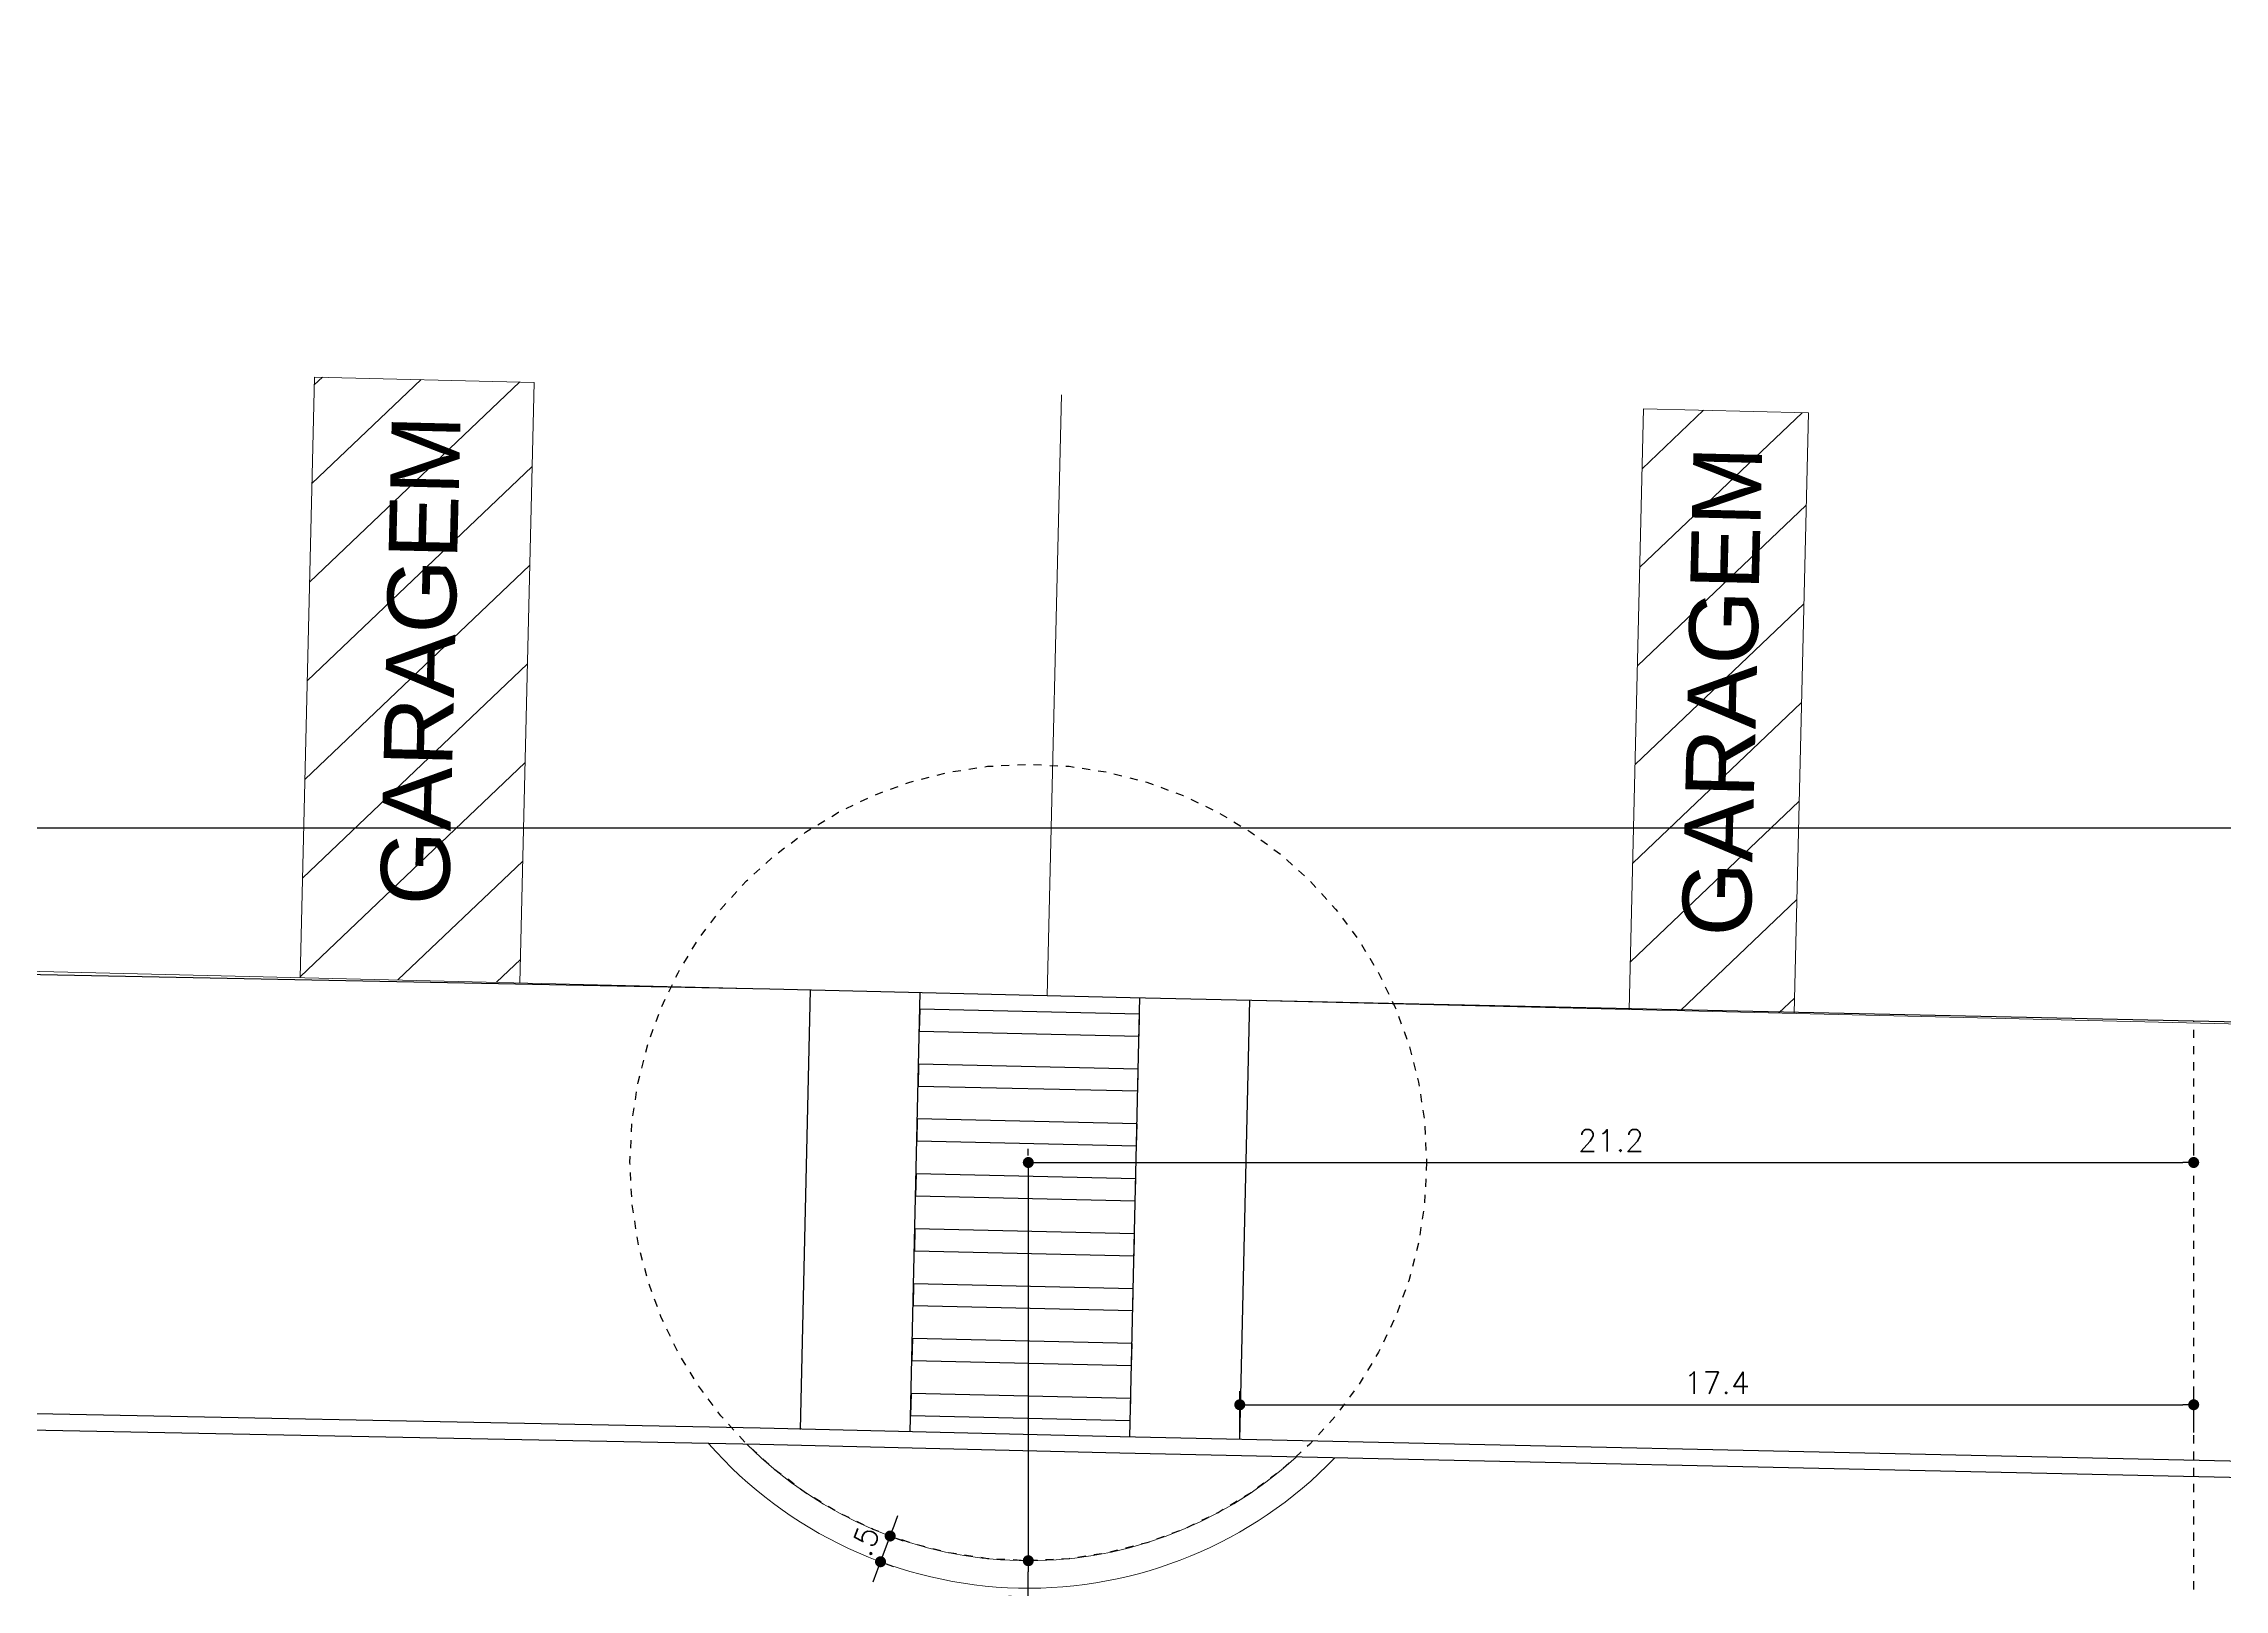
# Model space of a CAD drawing. Extents: x 387222 to 388513, y 9633222 to 9634061.
# Drawn here: x 387967.58 to 388007.27, y 9633363.97 to 9633392.11 of the extents above; entities that cross this region are included whole.
import ezdxf

# ---------------------------------------------------------------- set-up
doc = ezdxf.new("R2010")
doc.units = 0
doc.header["$LTSCALE"] = 0.04921259842519685
doc.header["$PDSIZE"] = -2.5
doc.linetypes.add('ACAD_PROJEÇÃO', pattern=[0.2, 0.1, -0.1])
doc.layers.get('Defpoints').update_dxf_attribs({"color": 8})
for name, color, linetype in [('AI-Cotas', 12, 'Continuous'), ('Camada 1', 7, 'Continuous'), ('MEIO-FIO', 3, 'Continuous'), ('PROJEÇÃO', 8, 'ACAD_PROJEÇÃO'), ('SINAH_IMPLANTAR', 7, 'Continuous')]:
    doc.layers.add(name, color=color, linetype=linetype)
doc.layers.add('ARQ_PISO', color=7, linetype='Continuous', lineweight=13)
doc.layers.add('Layout', color=8, linetype='Continuous', lineweight=13)
doc.styles.add('RS200', font='romans.shx', dxfattribs={"height": 0.4})
doc.styles.add('T7', font='arial.ttf')
doc.dimstyles.new('Cota 200', dxfattribs={"dimscale": 0.2, "dimtxt": 0.4, "dimasz": 1, "dimexe": 1.25, "dimexo": 0.625, "dimgap": 1, "dimtad": 1, "dimzin": 4, "dimdsep": 46, "dimtxsty": 'RS200', "dimblk": 'DOT', "dimcen": 0.1, "dimclrt": 2, "dimadec": 0, "dimazin": 0, "dimtfac": 1, "dimtix": 1, "dimtmove": 0, "dimatfit": 3, "dimldrblk": 'DOT', "dimfxl": 1, "dimarcsym": 0})
pattern_1 = [(45, (57.49700831703376, -18.20105795003474), (-0.8980256121069153, 0.8980256121069154), [])]

# ---------------------------------------------------------------- blocks, each defined once
blk = doc.blocks.new('A$C16AF3B07')
at = {"layer": 'Layout'}
h = blk.add_hatch(dxfattribs=at)
h.set_pattern_fill('LINE', color=256, scale=0.4, angle=45, style=0)
h.set_pattern_definition(pattern_1)
h.paths.add_polyline_path([(39.30000041780295, 10.93513705208898), (35.30000041780295, 10.93513705208898), (35.30000041780295, 2.272427073179983e-07), (39.30000041780295, 2.272427073179983e-07)])
h = blk.add_hatch(dxfattribs=at)
h.set_pattern_fill('LINE', color=256, scale=0.4, angle=45, style=0)
h.set_pattern_definition(pattern_1)
h.paths.add_polyline_path([(62.50000041775638, 10.93513705208898), (59.50000041775638, 10.93513705208898), (59.50000041775638, 2.272427082061768e-07), (62.50000041775638, 2.272427082061768e-07)])
for p, q in [((35.30000041780295, 2.272427082061768e-07), (35.30000041780295, 10.93513705208898)), ((39.30000041780295, 10.93513705208898), (35.30000041780295, 10.93513705208898)), ((39.30000041780295, 2.272427082061768e-07), (39.30000041780295, 10.93513705208898)), ((48.90000041777967, 2.272427082061768e-07), (48.90000041777967, 10.93513705208898)), ((59.50000041775638, 2.272427082061768e-07), (59.50000041775638, 10.93513705208898)), ((62.50000041775638, 10.93513705208898), (59.50000041775638, 10.93513705208898)), ((62.50000041775638, 2.272427082061768e-07), (62.50000041775638, 10.93513705208898)), ((87.5100004177657, 2.272427082061768e-07), (4.177563823759556e-07, 2.272427082061768e-07))]:
    blk.add_line(p, q, dxfattribs=at)
at = {"layer": 'Layout', "char_height": 1.25, "width": 15.72225240717143, "attachment_point": 1, "rotation": 90, "style": 'T7'}
for insert in [(36.72481514047831, 1.36657103523612), (60.42481514048995, 1.36657103523612)]:
    blk.add_mtext('GARAGEM', dxfattribs=dict(at, insert=insert))
blk = doc.blocks.new('_Dot')
at = {"color": 0, "linetype": 'ByBlock', "lineweight": -2}
blk.add_line((-0.5, 0), (-1, 0), dxfattribs=at)
at = {"color": 0, "linetype": 'ByBlock', "const_width": 0.5}
blk.add_lwpolyline([(-0.25, 0, 1), (0.25, 0, 1)], format="xyb", close=True, dxfattribs=at)
blk = doc.blocks.new('*D218')
at = {"layer": 'AI-Cotas', "color": 0, "lineweight": -2, "transparency": 16777216}
for p, q in [((387985.5001515138, 9633371.86370845), (387985.5001515138, 9633371.98870845)), ((388006.7128326783, 9633371.86370845), (388006.7128326783, 9633371.98870845)), ((387985.7001515139, 9633371.73870845), (388006.5128326783, 9633371.73870845))]:
    blk.add_line(p, q, dxfattribs=at)
at = {"layer": 'Defpoints', "color": 0, "transparency": 16777216}
for p in [(387985.5001515138, 9633371.73870845), (388006.7128326783, 9633371.73870845), (388006.7128326783, 9633371.73870845)]:
    blk.add_point(p, dxfattribs=at)
at = {"layer": 'AI-Cotas', "color": 0, "lineweight": -2, "transparency": 16777216, "xscale": 0.2, "yscale": 0.2, "zscale": 0.2, "rotation": 180}
blk.add_blockref('_Dot', (387985.5001515138, 9633371.73870845), dxfattribs=at)
at = {"layer": 'AI-Cotas', "color": 0, "lineweight": -2, "transparency": 16777216, "xscale": 0.2, "yscale": 0.2, "zscale": 0.2}
blk.add_blockref('_Dot', (388006.7128326783, 9633371.73870845), dxfattribs=at)
at = {"layer": 'AI-Cotas', "color": 2, "transparency": 16777216, "insert": (387996.1064920961, 9633372.13870845), "char_height": 0.4, "attachment_point": 5, "style": 'RS200'}
blk.add_mtext('21.2', dxfattribs=at)
blk = doc.blocks.new('*D219')
at = {"layer": 'AI-Cotas', "color": 0, "lineweight": -2, "transparency": 16777216}
for p, q in [((387985.500151515, 9633371.738708455), (387985.5001515136, 9633364.488708448)), ((387985.5001515136, 9633362.469660828), (387985.5001515136, 9633364.288708448))]:
    blk.add_line(p, q, dxfattribs=at)
at = {"layer": 'Defpoints', "color": 0, "transparency": 16777216}
for p in [(387985.500151515, 9633371.738708455), (387985.5001515136, 9633364.488708448)]:
    blk.add_point(p, dxfattribs=at)
at = {"layer": 'AI-Cotas', "color": 0, "lineweight": -2, "transparency": 16777216, "xscale": 0.2, "yscale": 0.2, "zscale": 0.2, "rotation": 90}
blk.add_blockref('_Dot', (387985.5001515136, 9633364.488708448), dxfattribs=at)
at = {"layer": 'AI-Cotas', "color": 2, "transparency": 16777216, "insert": (387985.100151512, 9633363.279184638), "char_height": 0.4, "attachment_point": 5, "rotation": 90, "style": 'RS200'}
blk.add_mtext('R7.3', dxfattribs=at)
blk = doc.blocks.new('*D527')
at = {"layer": 'AI-Cotas', "color": 0, "lineweight": -2, "transparency": 16777216}
for p, q in [((387989.3495908468, 9633366.821652824), (387989.3495908468, 9633367.578293467)), ((388006.7128326783, 9633366.821652824), (388006.7128326783, 9633367.578293467)), ((387989.5495908468, 9633367.328293467), (388006.5128326783, 9633367.328293467))]:
    blk.add_line(p, q, dxfattribs=at)
at = {"layer": 'Defpoints', "color": 0, "transparency": 16777216}
for p in [(388006.7128326783, 9633367.328293467), (387989.3495908468, 9633366.696652824), (388006.7128326783, 9633366.696652824)]:
    blk.add_point(p, dxfattribs=at)
at = {"layer": 'AI-Cotas', "color": 0, "lineweight": -2, "transparency": 16777216, "xscale": 0.2, "yscale": 0.2, "zscale": 0.2, "rotation": 180}
blk.add_blockref('_Dot', (387989.3495908468, 9633367.328293467), dxfattribs=at)
at = {"layer": 'AI-Cotas', "color": 0, "lineweight": -2, "transparency": 16777216, "xscale": 0.2, "yscale": 0.2, "zscale": 0.2}
blk.add_blockref('_Dot', (388006.7128326783, 9633367.328293467), dxfattribs=at)
at = {"layer": 'AI-Cotas', "color": 2, "transparency": 16777216, "insert": (387998.0312117626, 9633367.728293467), "char_height": 0.4, "attachment_point": 5, "style": 'RS200'}
blk.add_mtext('17.4', dxfattribs=at)
blk = doc.blocks.new('*D575')
at = {"layer": 'AI-Cotas', "color": 0, "lineweight": -2, "transparency": 16777216}
for p, q in [((387983.0561903329, 9633365.125710769), (387983.1264058105, 9633365.31298006)), ((387982.8104361636, 9633364.470268257), (387982.9859748562, 9633364.938441481)), ((387983.0718569588, 9633364.906240512), (387983.2200614684, 9633364.850672135)), ((387982.8963182666, 9633364.438067287), (387983.0445227758, 9633364.38249891)), ((387982.7402206864, 9633364.282998968), (387982.6700052093, 9633364.095729677))]:
    blk.add_line(p, q, dxfattribs=at)
at = {"layer": 'Defpoints', "color": 0, "transparency": 16777216}
for p in [(387982.9548136531, 9633364.950125186), (387982.9859748562, 9633364.938441481), (387982.7792749605, 9633364.48195196)]:
    blk.add_point(p, dxfattribs=at)
at = {"layer": 'AI-Cotas', "color": 0, "lineweight": -2, "transparency": 16777216, "xscale": 0.2, "yscale": 0.2, "zscale": 0.2}
for p, rotation in [((387982.9859748562, 9633364.938441481), 249.4467730303747), ((387982.8104361636, 9633364.470268257), 69.4467730303747)]:
    blk.add_blockref('_Dot', p, dxfattribs=dict(at, rotation=rotation))
at = {"layer": 'AI-Cotas', "color": 2, "transparency": 16777216, "insert": (387982.5236669318, 9633364.844785824), "char_height": 0.4, "attachment_point": 5, "rotation": 69.44677303037467, "style": 'RS200'}
blk.add_mtext('.5', dxfattribs=at)

msp = doc.modelspace()

# ---------------------------------------------------------------- linework, layer by layer
at = {"layer": 'ARQ_PISO'}
for radius, start, end in [(7.750076382344606, 221.3264245162504, 316.0475551313859), (7.250076382344606, 225.0808517054636, 312.287845634073)]:
    msp.add_arc((387985.5001515127, 9633371.738708448), radius, start, end, dxfattribs=at)
at = {"layer": 'Camada 1'}
for points in [[(387981.3516509204, 9633366.87819327), (387981.5331955922, 9633374.876319345)], [(387983.351135902, 9633366.83280816), (387983.5326805739, 9633374.830934234)], [(387987.3501058652, 9633366.742037935), (387987.531650537, 9633374.740164012)], [(387989.3495908468, 9633366.696652824), (387989.5311355186, 9633374.694778899)]]:
    msp.add_lwpolyline(points, dxfattribs=at)
at = {"layer": 'Defpoints'}
msp.add_lwpolyline([(388055.0084279774, 9633313.829406537), (387931.0084279774, 9633313.829406537), (387931.0084279774, 9633377.829406537), (388055.0084279774, 9633377.829406537)], close=True, dxfattribs=at)
at = {"layer": 'MEIO-FIO'}
msp.add_lwpolyline([(387935.218506247, 9633303.86832714), (387936.9517112991, 9633375.76413763), (387980.7933787457, 9633374.900644422), (387987.3548881705, 9633374.743558245), (388006.7105669947, 9633374.318104075), (388030.0798313678, 9633373.810227545), (388033.4149044964, 9633392.108108383)], dxfattribs=at)
for points in [[(388033.2574345423, 9633353.070389614), (388033.2574345423, 9633361.825266957, 0.4078634361055881), (388029.3443447361, 9633365.824322673), (388006.5347627029, 9633366.320036005), (387987.17125106, 9633366.745662346), (387980.6188755682, 9633366.902529852), (387948.7390637675, 9633367.5304257, 0.4129226869043201), (387944.6614579695, 9633363.627602017), (387943.8043198797, 9633328.072295051, 0.4254350763585992), (387947.8593865321, 9633323.976289576), (387962.2325569923, 9633324.178354844)], [(388032.9574345423, 9633353.370389614), (388032.9574345423, 9633361.825266957, 0.4078634362052328), (388029.3378264716, 9633365.524393495), (388006.5282444383, 9633366.020106826), (387987.1643646684, 9633366.44574125), (387980.612331699, 9633366.602600556), (387948.7331561972, 9633367.230483871, 0.412922686934726), (387944.961370834, 9633363.620371964), (387944.1042327443, 9633328.065064998, 0.4254350763057252), (387947.8551693977, 9633324.276259935), (387962.1050135504, 9633324.476591421)]]:
    msp.add_lwpolyline(points, format="xyb", dxfattribs=at)
at = {"layer": 'PROJEÇÃO', "ltscale": 30}
msp.add_lwpolyline([(388006.7128326783, 9633356.880389614), (388006.7128326783, 9633374.318054836)], dxfattribs=at)
msp.add_circle((387985.5001515136, 9633371.738708448), 7.25, dxfattribs=at)
at = {"layer": 'SINAH_IMPLANTAR'}
for points in [[(387983.5167936721, 9633374.131021416), (387987.5157636353, 9633374.040251194), (387987.5248406576, 9633374.44014819), (387983.5258706944, 9633374.530918412)], [(387983.4941011163, 9633373.131278927), (387987.4930710795, 9633373.040508702), (387987.5021481018, 9633373.440405698), (387983.5031781386, 9633373.531175923)], [(387983.4714085605, 9633372.131536433), (387987.4703785237, 9633372.040766211), (387987.479455546, 9633372.44066321), (387983.4804855828, 9633372.531433431)], [(387983.4487160047, 9633371.131793942), (387987.4476859679, 9633371.04102372), (387987.4567629902, 9633371.440920716), (387983.457793027, 9633371.531690938)], [(387983.4260234489, 9633370.132051453), (387987.4249934121, 9633370.041281229), (387987.4340704344, 9633370.441178225), (387983.4351004712, 9633370.53194845)], [(387983.403330893, 9633369.132308962), (387987.4023008562, 9633369.041538738), (387987.4113778786, 9633369.441435736), (387983.4124079154, 9633369.532205958)], [(387983.3806383372, 9633368.13256647), (387987.3796083004, 9633368.041796248), (387987.3886853228, 9633368.441693245), (387983.3897153596, 9633368.532463467)], [(387983.3579457814, 9633367.13282398), (387987.3569157446, 9633367.042053755), (387987.365992767, 9633367.441950753), (387983.3670228038, 9633367.532720977)]]:
    msp.add_lwpolyline(points, close=True, dxfattribs=at)

# ---------------------------------------------------------------- block references
at = {"layer": 'Camada 1', "rotation": 358.6285692007096}
msp.add_blockref('A$C16AF3B07', (387936.9560711464, 9633375.950133676), dxfattribs=at)

# ---------------------------------------------------------------- dimensions: what is measured, and where the dimension line sits
at = {"layer": 'AI-Cotas'}
for base, p1, p2, picture, middle in [((388006.7128326783, 9633371.73870845), (387985.5001515138, 9633371.73870845), (388006.7128326783, 9633371.73870845), '*D218', (387996.1064920961, 9633372.13870845)), ((388006.7128326783, 9633367.328293467), (387989.3495908468, 9633366.696652824), (388006.7128326783, 9633366.696652824), '*D527', (387998.0312117626, 9633367.728293467))]:
    dim = msp.add_linear_dim(base=base, p1=p1, p2=p2, dimstyle='Cota 200', override={"dimdec": 1}, dxfattribs=at)
    dim.commit()
    dim.dimension.update_dxf_attribs({"geometry": picture, "text_midpoint": middle})
dim = msp.add_radius_dim(center=(387985.500151515, 9633371.738708455), mpoint=(387985.5001515136, 9633364.488708448), dimstyle='Cota 200', override={"dimdec": 1}, dxfattribs=at)
dim.commit()
dim.dimension.update_dxf_attribs({"geometry": '*D219', "text_midpoint": (387985.100151512, 9633363.279184638)})
dim = msp.add_aligned_dim(p1=(387982.7792749602, 9633364.48195196), p2=(387982.9548136531, 9633364.950125184), distance=-0.033279565539193263, dimstyle='Cota 200', override={"dimdec": 1}, dxfattribs=at)
dim.commit()
dim.dimension.update_dxf_attribs({"geometry": '*D575', "text_midpoint": (387982.5236669318, 9633364.844785824)})

doc.saveas('drawing.dxf')
